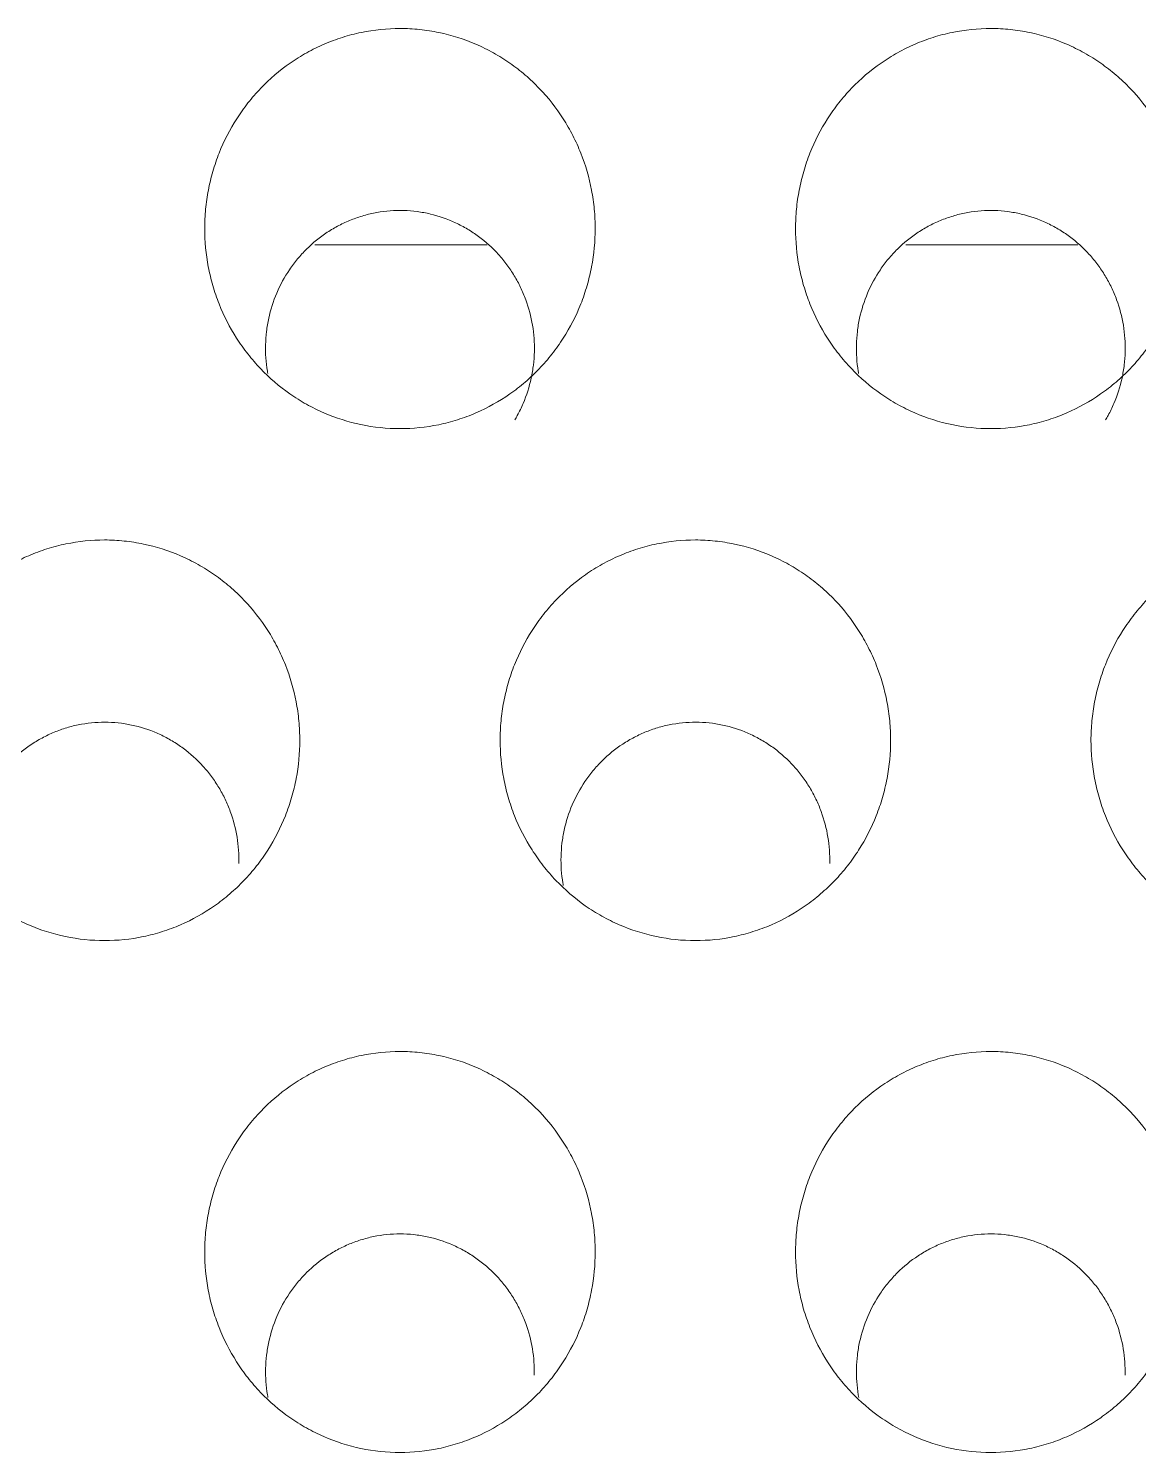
# Model space of a CAD drawing. Header units: inches. Extents: x 3778 to 56227, y -16914 to 35091.
# Drawn here: x 42401.33 to 42406.94, y -12653.51 to -12646.31 of the extents above; entities that cross this region are included whole.
import ezdxf

# ---------------------------------------------------------------- set-up
doc = ezdxf.new("R2010")
doc.units = ezdxf.units.IN
doc.header["$LTSCALE"] = 100
doc.header["$MEASUREMENT"] = 0
doc.layers.add('2-con', color=2, linetype='Continuous')
doc.layers.add('mark-B', color=2, linetype='Continuous', lineweight=20)

# ---------------------------------------------------------------- blocks, each defined once
blk = doc.blocks.new('무풍1WAY 대형')
at = {"layer": 'mark-B'}
for p, q in [((277.4136, -431.5502), (278.2844, -431.5502)), ((280.4013, -431.5502), (281.2721, -431.5502))]:
    blk.add_line(p, q, dxfattribs=at)
for points, knots in [([(277.8544, -425.4454), (277.7878, -425.4454), (277.7225, -425.4522), (277.6262, -425.4723), (277.5944, -425.4806), (277.5471, -425.4956), (277.5314, -425.5011), (277.5004, -425.5127), (277.4851, -425.5189), (277.4097, -425.5516), (277.3527, -425.5835), (277.2718, -425.6401), (277.2456, -425.6605), (277.1957, -425.7033), (277.1483, -425.7483), (277.1057, -425.7976), (277.0754, -425.8362), (277.0656, -425.8493), (277.0467, -425.8761), (277.0374, -425.8898), (276.9932, -425.9591), (276.9637, -426.0171), (276.9278, -426.1077), (276.9173, -426.1386), (276.9036, -426.1857), (276.8994, -426.2016), (276.8918, -426.2335), (276.8884, -426.2495), (276.8732, -426.3295), (276.8672, -426.394), (276.8671, -426.4753), (276.8675, -426.4916), (276.869, -426.5242), (276.8702, -426.5406), (276.8748, -426.5896), (276.8794, -426.6218), (276.8976, -426.7175), (276.9156, -426.7797), (276.9517, -426.8709), (276.9653, -426.901), (276.9951, -426.9592), (277.0112, -426.9874), (277.0637, -427.0696), (277.1038, -427.1209), (277.1607, -427.1805), (277.1724, -427.1922), (277.1963, -427.2148), (277.2328, -427.2477), (277.2972, -427.2977), (277.3525, -427.3325), (277.3955, -427.3566), (277.4101, -427.3643), (277.4397, -427.3791), (277.4548, -427.386), (277.5305, -427.4189), (277.5929, -427.4387), (277.6892, -427.4589), (277.7218, -427.464), (277.788, -427.4709), (277.821, -427.4726), (277.9195, -427.4726), (277.9848, -427.466), (278.0658, -427.4492), (278.082, -427.4454), (278.114, -427.4371), (278.1616, -427.4233), (278.2383, -427.3946), (278.2971, -427.3656), (278.3546, -427.3335), (278.3828, -427.3158), (278.4637, -427.2593), (278.5133, -427.2168), (278.5698, -427.1577), (278.5809, -427.1456), (278.6024, -427.1208), (278.6129, -427.108), (278.6434, -427.0692), (278.6623, -427.0425), (278.7149, -426.9602), (278.7446, -426.9022), (278.7748, -426.826), (278.7805, -426.8106), (278.7911, -426.7796), (278.8058, -426.7329), (278.8247, -426.6539), (278.8339, -426.5897), (278.8385, -426.5411), (278.8396, -426.5248), (278.8412, -426.4921), (278.8416, -426.4757), (278.8416, -426.3938), (278.8355, -426.3293), (278.8174, -426.2337), (278.8098, -426.2021), (278.7962, -426.1549), (278.7912, -426.1392), (278.7806, -426.1082), (278.775, -426.0928), (278.745, -426.017), (278.7155, -425.9592), (278.663, -425.8767), (278.6441, -425.85), (278.6034, -425.798), (278.5819, -425.7732), (278.5143, -425.7024), (278.465, -425.6598), (278.3978, -425.6127), (278.384, -425.6035), (278.356, -425.5859), (278.3418, -425.5774), (278.2987, -425.5533), (278.2693, -425.5387), (278.1793, -425.4996), (278.1168, -425.4795), (277.9867, -425.4522), (277.9209, -425.4454), (277.8544, -425.4454)], [0, 0, 0, 0, 0.03125, 0.03125, 0.046875, 0.046875, 0.054688, 0.054688, 0.0625, 0.0625, 0.09375, 0.09375, 0.109375, 0.109375, 0.125, 0.140625, 0.140625, 0.148438, 0.148438, 0.15625, 0.15625, 0.1875, 0.1875, 0.203125, 0.203125, 0.210938, 0.210938, 0.21875, 0.21875, 0.25, 0.25, 0.257813, 0.257813, 0.265625, 0.265625, 0.28125, 0.28125, 0.3125, 0.3125, 0.328125, 0.328125, 0.34375, 0.34375, 0.375, 0.375, 0.382813, 0.382813, 0.390625, 0.40625, 0.421875, 0.421875, 0.429688, 0.429688, 0.4375, 0.4375, 0.46875, 0.46875, 0.484375, 0.484375, 0.5, 0.5, 0.53125, 0.53125, 0.539063, 0.539063, 0.546875, 0.5625, 0.578125, 0.578125, 0.59375, 0.59375, 0.625, 0.625, 0.632813, 0.632813, 0.640625, 0.640625, 0.65625, 0.65625, 0.6875, 0.6875, 0.695313, 0.695313, 0.703125, 0.71875, 0.734375, 0.734375, 0.742188, 0.742188, 0.75, 0.75, 0.78125, 0.78125, 0.796875, 0.796875, 0.804688, 0.804688, 0.8125, 0.8125, 0.84375, 0.84375, 0.859375, 0.859375, 0.875, 0.875, 0.90625, 0.90625, 0.914063, 0.914063, 0.921875, 0.921875, 0.9375, 0.9375, 0.96875, 0.96875, 1, 1, 1, 1]), ([(280.8419, -425.4454), (280.7754, -425.4454), (280.7101, -425.4522), (280.6138, -425.4723), (280.5819, -425.4806), (280.5346, -425.4956), (280.5189, -425.5011), (280.4879, -425.5127), (280.4727, -425.5189), (280.3973, -425.5516), (280.3402, -425.5835), (280.2594, -425.6401), (280.2331, -425.6605), (280.1833, -425.7033), (280.1359, -425.7483), (280.0932, -425.7976), (280.063, -425.8362), (280.0532, -425.8493), (280.0342, -425.8761), (280.025, -425.8898), (279.9808, -425.9591), (279.9513, -426.0171), (279.9154, -426.1077), (279.9048, -426.1386), (279.8912, -426.1857), (279.887, -426.2016), (279.8793, -426.2335), (279.8759, -426.2495), (279.8608, -426.3295), (279.8547, -426.394), (279.8547, -426.4753), (279.8551, -426.4916), (279.8566, -426.5242), (279.8578, -426.5406), (279.8624, -426.5896), (279.867, -426.6218), (279.8852, -426.7175), (279.9032, -426.7797), (279.9392, -426.8709), (279.9528, -426.901), (279.9826, -426.9592), (279.9988, -426.9874), (280.0512, -427.0696), (280.0913, -427.1209), (280.1483, -427.1805), (280.16, -427.1922), (280.1838, -427.2148), (280.2203, -427.2477), (280.2847, -427.2977), (280.3401, -427.3325), (280.3831, -427.3566), (280.3976, -427.3643), (280.4273, -427.3791), (280.4423, -427.386), (280.518, -427.4189), (280.5804, -427.4387), (280.6768, -427.4589), (280.7094, -427.464), (280.7755, -427.4709), (280.8085, -427.4726), (280.9071, -427.4726), (280.9723, -427.466), (281.0533, -427.4492), (281.0696, -427.4454), (281.1016, -427.4371), (281.1491, -427.4233), (281.2259, -427.3946), (281.2847, -427.3656), (281.3422, -427.3335), (281.3704, -427.3158), (281.4513, -427.2593), (281.5008, -427.2168), (281.5574, -427.1577), (281.5684, -427.1456), (281.59, -427.1208), (281.6005, -427.108), (281.631, -427.0692), (281.6499, -427.0425), (281.7025, -426.9602), (281.7321, -426.9022), (281.7623, -426.826), (281.768, -426.8106), (281.7786, -426.7796), (281.7934, -426.7329), (281.8123, -426.6539), (281.8214, -426.5897), (281.826, -426.5411), (281.8272, -426.5248), (281.8287, -426.4921), (281.8291, -426.4757), (281.8291, -426.3938), (281.823, -426.3293), (281.8049, -426.2337), (281.7974, -426.2021), (281.7837, -426.1549), (281.7788, -426.1392), (281.7682, -426.1082), (281.7625, -426.0928), (281.7325, -426.017), (281.703, -425.9592), (281.6505, -425.8767), (281.6316, -425.85), (281.591, -425.798), (281.5695, -425.7732), (281.5019, -425.7024), (281.4525, -425.6598), (281.3853, -425.6127), (281.3716, -425.6035), (281.3435, -425.5859), (281.3293, -425.5774), (281.2862, -425.5533), (281.2569, -425.5387), (281.1669, -425.4996), (281.1044, -425.4795), (280.9742, -425.4522), (280.9084, -425.4454), (280.8419, -425.4454)], [0, 0, 0, 0, 0.03125, 0.03125, 0.046875, 0.046875, 0.054688, 0.054688, 0.0625, 0.0625, 0.09375, 0.09375, 0.109375, 0.109375, 0.125, 0.140625, 0.140625, 0.148438, 0.148438, 0.15625, 0.15625, 0.1875, 0.1875, 0.203125, 0.203125, 0.210938, 0.210938, 0.21875, 0.21875, 0.25, 0.25, 0.257813, 0.257813, 0.265625, 0.265625, 0.28125, 0.28125, 0.3125, 0.3125, 0.328125, 0.328125, 0.34375, 0.34375, 0.375, 0.375, 0.382813, 0.382813, 0.390625, 0.40625, 0.421875, 0.421875, 0.429687, 0.429687, 0.4375, 0.4375, 0.46875, 0.46875, 0.484375, 0.484375, 0.5, 0.5, 0.53125, 0.53125, 0.539062, 0.539062, 0.546875, 0.5625, 0.578125, 0.578125, 0.59375, 0.59375, 0.625, 0.625, 0.632812, 0.632812, 0.640625, 0.640625, 0.65625, 0.65625, 0.6875, 0.6875, 0.695312, 0.695312, 0.703125, 0.71875, 0.734375, 0.734375, 0.742187, 0.742187, 0.75, 0.75, 0.78125, 0.78125, 0.796875, 0.796875, 0.804687, 0.804687, 0.8125, 0.8125, 0.84375, 0.84375, 0.859375, 0.859375, 0.875, 0.875, 0.90625, 0.90625, 0.914062, 0.914062, 0.921875, 0.921875, 0.9375, 0.9375, 0.96875, 0.96875, 1, 1, 1, 1]), ([(277.1752, -425.8357), (277.1741, -425.8809), (277.1805, -425.9699), (277.2029, -426.056), (277.2223, -426.1089), (277.2265, -426.1195), (277.2352, -426.1403), (277.2491, -426.171), (277.2756, -426.2203), (277.3005, -426.2574), (277.3205, -426.2845), (277.3275, -426.2934), (277.3418, -426.3108), (277.3492, -426.3194), (277.3873, -426.3615), (277.4206, -426.3917), (277.4747, -426.4318), (277.4935, -426.4443), (277.5324, -426.4675), (277.5526, -426.4783), (277.6142, -426.507), (277.6567, -426.5218), (277.7118, -426.5349), (277.7229, -426.5373), (277.7452, -426.5414), (277.7566, -426.5432), (277.7905, -426.5477), (277.8131, -426.5495), (277.8808, -426.5514), (277.9259, -426.5481), (277.9821, -426.538), (277.9933, -426.5357), (278.0155, -426.5306), (278.0484, -426.522), (278.1017, -426.5037), (278.1428, -426.4848), (278.173, -426.469), (278.183, -426.4635), (278.2026, -426.4519), (278.2122, -426.4459), (278.2594, -426.4148), (278.2943, -426.3864), (278.3343, -426.3467), (278.3422, -426.3385), (278.3575, -426.3218), (278.3649, -426.3132), (278.3865, -426.2871), (278.4, -426.2691), (278.4377, -426.2133), (278.4591, -426.174), (278.4946, -426.0906), (278.5081, -426.0479), (278.5223, -425.9824), (278.526, -425.9604), (278.5313, -425.9158), (278.533, -425.8931), (278.5347, -425.8257), (278.5316, -425.7812), (278.5236, -425.7328), (278.5229, -425.7285), (278.5221, -425.7242)], [0, 0, 0, 0, 0.058486, 0.116973, 0.116973, 0.131594, 0.131594, 0.146216, 0.175459, 0.204702, 0.204702, 0.219324, 0.219324, 0.233946, 0.233946, 0.292432, 0.292432, 0.321675, 0.321675, 0.350918, 0.350918, 0.409405, 0.409405, 0.424026, 0.424026, 0.438648, 0.438648, 0.467891, 0.467891, 0.526378, 0.526378, 0.540999, 0.540999, 0.555621, 0.584864, 0.614107, 0.614107, 0.628729, 0.628729, 0.643351, 0.643351, 0.701837, 0.701837, 0.716459, 0.716459, 0.73108, 0.73108, 0.760323, 0.760323, 0.81881, 0.81881, 0.877296, 0.877296, 0.906539, 0.906539, 0.935783, 0.935783, 0.994269, 0.994269, 1, 1, 1, 1]), ([(280.1627, -425.8357), (280.1616, -425.8809), (280.168, -425.9699), (280.1905, -426.056), (280.2098, -426.1089), (280.214, -426.1195), (280.2228, -426.1403), (280.2366, -426.171), (280.2631, -426.2203), (280.288, -426.2574), (280.3081, -426.2845), (280.315, -426.2934), (280.3293, -426.3108), (280.3368, -426.3194), (280.3748, -426.3615), (280.4081, -426.3917), (280.4623, -426.4318), (280.481, -426.4443), (280.5199, -426.4675), (280.5402, -426.4783), (280.6018, -426.507), (280.6443, -426.5218), (280.6993, -426.5349), (280.7104, -426.5373), (280.7328, -426.5414), (280.7441, -426.5432), (280.778, -426.5477), (280.8007, -426.5495), (280.8684, -426.5514), (280.9135, -426.5481), (280.9697, -426.538), (280.9809, -426.5357), (281.003, -426.5306), (281.036, -426.522), (281.0893, -426.5037), (281.1304, -426.4848), (281.1605, -426.469), (281.1705, -426.4635), (281.1901, -426.4519), (281.1998, -426.4459), (281.2469, -426.4148), (281.2818, -426.3864), (281.3219, -426.3467), (281.3297, -426.3385), (281.345, -426.3218), (281.3525, -426.3132), (281.3741, -426.2871), (281.3876, -426.2691), (281.4252, -426.2133), (281.4467, -426.174), (281.4822, -426.0906), (281.4957, -426.0479), (281.5098, -425.9824), (281.5135, -425.9604), (281.5189, -425.9158), (281.5205, -425.8931), (281.5222, -425.8257), (281.5191, -425.7812), (281.5112, -425.7328), (281.5104, -425.7285), (281.5097, -425.7242)], [0, 0, 0, 0, 0.058486, 0.116973, 0.116973, 0.131594, 0.131594, 0.146216, 0.175459, 0.204702, 0.204702, 0.219324, 0.219324, 0.233946, 0.233946, 0.292432, 0.292432, 0.321675, 0.321675, 0.350918, 0.350918, 0.409405, 0.409405, 0.424026, 0.424026, 0.438648, 0.438648, 0.467891, 0.467891, 0.526378, 0.526378, 0.540999, 0.540999, 0.555621, 0.584864, 0.614107, 0.614107, 0.628729, 0.628729, 0.643351, 0.643351, 0.701837, 0.701837, 0.716459, 0.716459, 0.73108, 0.73108, 0.760323, 0.760323, 0.81881, 0.81881, 0.877296, 0.877296, 0.906539, 0.906539, 0.935783, 0.935783, 0.994269, 0.994269, 1, 1, 1, 1]), ([(276.3606, -428.0332), (276.2941, -428.0332), (276.2288, -428.04), (276.1325, -428.06), (276.1007, -428.0683), (276.0534, -428.0833), (276.0377, -428.0888), (276.0067, -428.1003), (275.9915, -428.1065), (275.9161, -428.1392), (275.859, -428.1711), (275.7782, -428.2275), (275.752, -428.2479), (275.7021, -428.2907), (275.6547, -428.3357), (275.612, -428.3849), (275.5818, -428.4234), (275.572, -428.4365), (275.553, -428.4633), (275.5438, -428.477), (275.4995, -428.5462), (275.47, -428.6042), (275.4341, -428.6947), (275.4236, -428.7255), (275.4099, -428.7726), (275.4057, -428.7885), (275.3981, -428.8204), (275.3946, -428.8363), (275.3795, -428.9163), (275.3734, -428.9808), (275.3734, -429.062), (275.3738, -429.0783), (275.3753, -429.1109), (275.3765, -429.1273), (275.3811, -429.1762), (275.3857, -429.2084), (275.4039, -429.304), (275.4219, -429.3662), (275.458, -429.4573), (275.4716, -429.4873), (275.5014, -429.5455), (275.5176, -429.5737), (275.57, -429.6558), (275.6101, -429.707), (275.6671, -429.7666), (275.6788, -429.7782), (275.7026, -429.8008), (275.7391, -429.8337), (275.8035, -429.8837), (275.8589, -429.9184), (275.9019, -429.9425), (275.9165, -429.9502), (275.9461, -429.9648), (275.9612, -429.9718), (276.0368, -430.0046), (276.0992, -430.0244), (276.1955, -430.0445), (276.2281, -430.0496), (276.2943, -430.0565), (276.3272, -430.0582), (276.4257, -430.0583), (276.491, -430.0516), (276.5719, -430.0349), (276.5882, -430.0311), (276.6202, -430.0227), (276.6677, -430.009), (276.7445, -429.9804), (276.8032, -429.9514), (276.8607, -429.9194), (276.8889, -429.9017), (276.9698, -429.8453), (277.0194, -429.8028), (277.0759, -429.7438), (277.087, -429.7317), (277.1085, -429.7069), (277.119, -429.6942), (277.1495, -429.6554), (277.1684, -429.6287), (277.2211, -429.5465), (277.2507, -429.4886), (277.2809, -429.4125), (277.2867, -429.397), (277.2973, -429.366), (277.312, -429.3194), (277.3309, -429.2405), (277.3401, -429.1763), (277.3447, -429.1277), (277.3458, -429.1115), (277.3474, -429.0788), (277.3478, -429.0624), (277.3478, -428.9806), (277.3417, -428.9161), (277.3235, -428.8206), (277.316, -428.789), (277.3024, -428.7419), (277.2974, -428.7262), (277.2868, -428.6952), (277.2811, -428.6798), (277.2511, -428.604), (277.2216, -428.5463), (277.1691, -428.4639), (277.1502, -428.4372), (277.1095, -428.3853), (277.088, -428.3605), (277.0204, -428.2898), (276.9711, -428.2473), (276.9038, -428.2002), (276.8901, -428.1911), (276.8621, -428.1735), (276.8479, -428.165), (276.8048, -428.1409), (276.7754, -428.1264), (276.6854, -428.0873), (276.6229, -428.0673), (276.4929, -428.04), (276.4271, -428.0332), (276.3606, -428.0332)], [0, 0, 0, 0, 0.03125, 0.03125, 0.046875, 0.046875, 0.054687, 0.054687, 0.0625, 0.0625, 0.09375, 0.09375, 0.109375, 0.109375, 0.125, 0.140625, 0.140625, 0.148437, 0.148437, 0.15625, 0.15625, 0.1875, 0.1875, 0.203125, 0.203125, 0.210937, 0.210937, 0.21875, 0.21875, 0.25, 0.25, 0.257812, 0.257812, 0.265625, 0.265625, 0.28125, 0.28125, 0.3125, 0.3125, 0.328125, 0.328125, 0.34375, 0.34375, 0.375, 0.375, 0.382812, 0.382812, 0.390625, 0.40625, 0.421875, 0.421875, 0.429687, 0.429687, 0.4375, 0.4375, 0.46875, 0.46875, 0.484375, 0.484375, 0.5, 0.5, 0.53125, 0.53125, 0.539063, 0.539063, 0.546875, 0.5625, 0.578125, 0.578125, 0.59375, 0.59375, 0.625, 0.625, 0.632813, 0.632813, 0.640625, 0.640625, 0.65625, 0.65625, 0.6875, 0.6875, 0.695313, 0.695313, 0.703125, 0.71875, 0.734375, 0.734375, 0.742188, 0.742188, 0.75, 0.75, 0.78125, 0.78125, 0.796875, 0.796875, 0.804688, 0.804688, 0.8125, 0.8125, 0.84375, 0.84375, 0.859375, 0.859375, 0.875, 0.875, 0.90625, 0.90625, 0.914063, 0.914063, 0.921875, 0.921875, 0.9375, 0.9375, 0.96875, 0.96875, 1, 1, 1, 1]), ([(279.3481, -428.0332), (279.2816, -428.0332), (279.2163, -428.04), (279.1201, -428.06), (279.0883, -428.0683), (279.041, -428.0833), (279.0253, -428.0888), (278.9943, -428.1003), (278.979, -428.1065), (278.9036, -428.1392), (278.8466, -428.1711), (278.7658, -428.2275), (278.7395, -428.2479), (278.6897, -428.2907), (278.6423, -428.3357), (278.5996, -428.3849), (278.5693, -428.4234), (278.5595, -428.4365), (278.5406, -428.4633), (278.5313, -428.477), (278.4871, -428.5462), (278.4576, -428.6042), (278.4217, -428.6947), (278.4111, -428.7255), (278.3974, -428.7726), (278.3932, -428.7885), (278.3856, -428.8204), (278.3822, -428.8363), (278.367, -428.9163), (278.361, -428.9808), (278.3609, -429.062), (278.3613, -429.0783), (278.3629, -429.1109), (278.364, -429.1273), (278.3686, -429.1762), (278.3732, -429.2084), (278.3915, -429.304), (278.4095, -429.3662), (278.4455, -429.4573), (278.4592, -429.4873), (278.4889, -429.5455), (278.5051, -429.5737), (278.5576, -429.6558), (278.5977, -429.707), (278.6546, -429.7666), (278.6663, -429.7782), (278.6902, -429.8008), (278.7267, -429.8337), (278.7911, -429.8837), (278.8464, -429.9184), (278.8894, -429.9425), (278.904, -429.9502), (278.9337, -429.9648), (278.9487, -429.9718), (279.0244, -430.0046), (279.0867, -430.0244), (279.1831, -430.0445), (279.2157, -430.0496), (279.2818, -430.0565), (279.3148, -430.0582), (279.4133, -430.0583), (279.4785, -430.0516), (279.5595, -430.0349), (279.5757, -430.0311), (279.6077, -430.0227), (279.6553, -430.009), (279.732, -429.9804), (279.7908, -429.9514), (279.8483, -429.9194), (279.8765, -429.9017), (279.9574, -429.8453), (280.0069, -429.8028), (280.0635, -429.7438), (280.0745, -429.7317), (280.096, -429.7069), (280.1066, -429.6942), (280.1371, -429.6554), (280.156, -429.6287), (280.2086, -429.5465), (280.2383, -429.4886), (280.2685, -429.4125), (280.2742, -429.397), (280.2848, -429.366), (280.2996, -429.3194), (280.3185, -429.2405), (280.3276, -429.1763), (280.3322, -429.1277), (280.3334, -429.1115), (280.3349, -429.0788), (280.3353, -429.0624), (280.3353, -428.9806), (280.3292, -428.9161), (280.3111, -428.8206), (280.3035, -428.789), (280.2899, -428.7419), (280.285, -428.7262), (280.2743, -428.6952), (280.2687, -428.6798), (280.2387, -428.604), (280.2092, -428.5463), (280.1566, -428.4639), (280.1377, -428.4372), (280.097, -428.3853), (280.0756, -428.3605), (280.008, -428.2898), (279.9586, -428.2473), (279.8914, -428.2002), (279.8777, -428.1911), (279.8496, -428.1735), (279.8354, -428.165), (279.7923, -428.1409), (279.763, -428.1264), (279.673, -428.0873), (279.6105, -428.0673), (279.4804, -428.04), (279.4146, -428.0332), (279.3481, -428.0332)], [0, 0, 0, 0, 0.03125, 0.03125, 0.046875, 0.046875, 0.054687, 0.054687, 0.0625, 0.0625, 0.09375, 0.09375, 0.109375, 0.109375, 0.125, 0.140625, 0.140625, 0.148437, 0.148437, 0.15625, 0.15625, 0.1875, 0.1875, 0.203125, 0.203125, 0.210937, 0.210937, 0.21875, 0.21875, 0.25, 0.25, 0.257812, 0.257812, 0.265625, 0.265625, 0.28125, 0.28125, 0.3125, 0.3125, 0.328125, 0.328125, 0.34375, 0.34375, 0.375, 0.375, 0.382812, 0.382812, 0.390625, 0.40625, 0.421875, 0.421875, 0.429687, 0.429687, 0.4375, 0.4375, 0.46875, 0.46875, 0.484375, 0.484375, 0.5, 0.5, 0.53125, 0.53125, 0.539062, 0.539062, 0.546875, 0.5625, 0.578125, 0.578125, 0.59375, 0.59375, 0.625, 0.625, 0.632812, 0.632812, 0.640625, 0.640625, 0.65625, 0.65625, 0.6875, 0.6875, 0.695312, 0.695312, 0.703125, 0.71875, 0.734375, 0.734375, 0.742187, 0.742187, 0.75, 0.75, 0.78125, 0.78125, 0.796875, 0.796875, 0.804687, 0.804687, 0.8125, 0.8125, 0.84375, 0.84375, 0.859375, 0.859375, 0.875, 0.875, 0.90625, 0.90625, 0.914062, 0.914062, 0.921875, 0.921875, 0.9375, 0.9375, 0.96875, 0.96875, 1, 1, 1, 1]), ([(282.3357, -428.0332), (282.2692, -428.0332), (282.2039, -428.04), (282.1076, -428.06), (282.0758, -428.0683), (282.0285, -428.0833), (282.0128, -428.0888), (281.9818, -428.1003), (281.9666, -428.1065), (281.8912, -428.1392), (281.8341, -428.1711), (281.7533, -428.2275), (281.7271, -428.2479), (281.6772, -428.2907), (281.6298, -428.3357), (281.5871, -428.3849), (281.5569, -428.4234), (281.5471, -428.4365), (281.5281, -428.4633), (281.5189, -428.477), (281.4746, -428.5462), (281.4451, -428.6042), (281.4092, -428.6947), (281.3987, -428.7255), (281.385, -428.7726), (281.3808, -428.7885), (281.3732, -428.8204), (281.3697, -428.8363), (281.3546, -428.9163), (281.3485, -428.9808), (281.3485, -429.062), (281.3489, -429.0783), (281.3504, -429.1109), (281.3516, -429.1273), (281.3562, -429.1762), (281.3608, -429.2084), (281.379, -429.304), (281.397, -429.3662), (281.4331, -429.4573), (281.4467, -429.4873), (281.4765, -429.5455), (281.4927, -429.5737), (281.5451, -429.6558), (281.5852, -429.707), (281.6422, -429.7666), (281.6539, -429.7782), (281.6777, -429.8008), (281.7142, -429.8337), (281.7786, -429.8837), (281.834, -429.9184), (281.877, -429.9425), (281.8915, -429.9502), (281.9212, -429.9648), (281.9363, -429.9718), (282.0119, -430.0046), (282.0743, -430.0244), (282.1706, -430.0445), (282.2032, -430.0496), (282.2693, -430.0565), (282.3023, -430.0582), (282.4008, -430.0583), (282.4661, -430.0516), (282.547, -430.0349), (282.5633, -430.0311), (282.5953, -430.0227), (282.6428, -430.009), (282.7195, -429.9804), (282.7783, -429.9514), (282.8358, -429.9194), (282.864, -429.9017), (282.9449, -429.8453), (282.9945, -429.8028), (283.051, -429.7438), (283.0621, -429.7317), (283.0836, -429.7069), (283.0941, -429.6942), (283.1246, -429.6554), (283.1435, -429.6287), (283.1962, -429.5465), (283.2258, -429.4886), (283.256, -429.4125), (283.2617, -429.397), (283.2724, -429.366), (283.2871, -429.3194), (283.306, -429.2405), (283.3152, -429.1763), (283.3198, -429.1277), (283.3209, -429.1115), (283.3225, -429.0788), (283.3229, -429.0624), (283.3229, -428.9806), (283.3168, -428.9161), (283.2986, -428.8206), (283.2911, -428.789), (283.2775, -428.7419), (283.2725, -428.7262), (283.2619, -428.6952), (283.2562, -428.6798), (283.2262, -428.604), (283.1967, -428.5463), (283.1442, -428.4639), (283.1253, -428.4372), (283.0846, -428.3853), (283.0631, -428.3605), (282.9955, -428.2898), (282.9462, -428.2473), (282.8789, -428.2002), (282.8652, -428.1911), (282.8372, -428.1735), (282.8229, -428.165), (282.7799, -428.1409), (282.7505, -428.1264), (282.6605, -428.0873), (282.598, -428.0673), (282.468, -428.04), (282.4022, -428.0332), (282.3357, -428.0332)], [0, 0, 0, 0, 0.03125, 0.03125, 0.046875, 0.046875, 0.054688, 0.054688, 0.0625, 0.0625, 0.09375, 0.09375, 0.109375, 0.109375, 0.125, 0.140625, 0.140625, 0.148438, 0.148438, 0.15625, 0.15625, 0.1875, 0.1875, 0.203125, 0.203125, 0.210938, 0.210938, 0.21875, 0.21875, 0.25, 0.25, 0.257813, 0.257813, 0.265625, 0.265625, 0.28125, 0.28125, 0.3125, 0.3125, 0.328125, 0.328125, 0.34375, 0.34375, 0.375, 0.375, 0.382813, 0.382813, 0.390625, 0.40625, 0.421875, 0.421875, 0.429688, 0.429688, 0.4375, 0.4375, 0.46875, 0.46875, 0.484375, 0.484375, 0.5, 0.5, 0.53125, 0.53125, 0.539062, 0.539062, 0.546875, 0.5625, 0.578125, 0.578125, 0.59375, 0.59375, 0.625, 0.625, 0.632812, 0.632812, 0.640625, 0.640625, 0.65625, 0.65625, 0.6875, 0.6875, 0.695312, 0.695312, 0.703125, 0.71875, 0.734375, 0.734375, 0.742187, 0.742187, 0.75, 0.75, 0.78125, 0.78125, 0.796875, 0.796875, 0.804687, 0.804687, 0.8125, 0.8125, 0.84375, 0.84375, 0.859375, 0.859375, 0.875, 0.875, 0.90625, 0.90625, 0.914062, 0.914062, 0.921875, 0.921875, 0.9375, 0.9375, 0.96875, 0.96875, 1, 1, 1, 1]), ([(278.6688, -428.423), (278.6677, -428.4682), (278.674, -428.557), (278.6965, -428.6431), (278.7159, -428.696), (278.7201, -428.7066), (278.7288, -428.7273), (278.7427, -428.7581), (278.7692, -428.8073), (278.7941, -428.8445), (278.8142, -428.8715), (278.8211, -428.8804), (278.8355, -428.8978), (278.8429, -428.9064), (278.881, -428.9484), (278.9143, -428.9786), (278.9684, -429.0186), (278.9872, -429.0311), (279.0261, -429.0544), (279.0464, -429.0651), (279.1079, -429.0938), (279.1505, -429.1086), (279.2055, -429.1217), (279.2166, -429.1241), (279.239, -429.1282), (279.2503, -429.13), (279.2842, -429.1344), (279.3068, -429.1362), (279.3746, -429.1381), (279.4196, -429.1348), (279.4759, -429.1248), (279.4871, -429.1225), (279.5092, -429.1174), (279.5421, -429.1088), (279.5955, -429.0906), (279.6365, -429.0717), (279.6667, -429.0559), (279.6767, -429.0504), (279.6963, -429.0388), (279.7059, -429.0328), (279.7531, -429.0017), (279.788, -428.9734), (279.8281, -428.9337), (279.8359, -428.9256), (279.8513, -428.9088), (279.8587, -428.9002), (279.8804, -428.8741), (279.8938, -428.8562), (279.9315, -428.8005), (279.953, -428.7611), (279.9885, -428.6778), (280.002, -428.6351), (280.0162, -428.5697), (280.0199, -428.5477), (280.0253, -428.5031), (280.0269, -428.4805), (280.0286, -428.4131), (280.0255, -428.3686), (280.0176, -428.3203), (280.0169, -428.3161), (280.0161, -428.3118)], [0, 0, 0, 0, 0.058493, 0.116986, 0.116986, 0.13161, 0.13161, 0.146233, 0.17548, 0.204726, 0.204726, 0.21935, 0.21935, 0.233973, 0.233973, 0.292466, 0.292466, 0.321713, 0.321713, 0.350959, 0.350959, 0.409453, 0.409453, 0.424076, 0.424076, 0.438699, 0.438699, 0.467946, 0.467946, 0.526439, 0.526439, 0.541062, 0.541062, 0.555686, 0.584932, 0.614179, 0.614179, 0.628802, 0.628802, 0.643426, 0.643426, 0.701919, 0.701919, 0.716542, 0.716542, 0.731165, 0.731165, 0.760412, 0.760412, 0.818905, 0.818905, 0.877399, 0.877399, 0.906645, 0.906645, 0.935892, 0.935892, 0.994385, 0.994385, 1, 1, 1, 1]), ([(281.6563, -428.423), (281.6552, -428.4682), (281.6616, -428.557), (281.6841, -428.6431), (281.7035, -428.696), (281.7076, -428.7066), (281.7164, -428.7273), (281.7302, -428.7581), (281.7568, -428.8073), (281.7817, -428.8445), (281.8018, -428.8715), (281.8087, -428.8804), (281.823, -428.8978), (281.8304, -428.9064), (281.8685, -428.9484), (281.9019, -428.9786), (281.956, -429.0186), (281.9747, -429.0311), (282.0137, -429.0544), (282.0339, -429.0651), (282.0955, -429.0938), (282.138, -429.1086), (282.193, -429.1217), (282.2041, -429.1241), (282.2265, -429.1282), (282.2378, -429.13), (282.2718, -429.1344), (282.2944, -429.1362), (282.3621, -429.1381), (282.4072, -429.1348), (282.4634, -429.1248), (282.4746, -429.1225), (282.4968, -429.1174), (282.5297, -429.1088), (282.583, -429.0906), (282.6241, -429.0717), (282.6543, -429.0559), (282.6643, -429.0504), (282.6839, -429.0388), (282.6935, -429.0328), (282.7407, -429.0017), (282.7756, -428.9734), (282.8157, -428.9337), (282.8235, -428.9256), (282.8388, -428.9088), (282.8463, -428.9002), (282.8679, -428.8741), (282.8814, -428.8562), (282.9191, -428.8005), (282.9405, -428.7611), (282.976, -428.6778), (282.9896, -428.6351), (283.0038, -428.5697), (283.0075, -428.5477), (283.0128, -428.5031), (283.0145, -428.4805), (283.0162, -428.4131), (283.0131, -428.3686), (283.0052, -428.3203), (283.0044, -428.3161), (283.0037, -428.3118)], [0, 0, 0, 0, 0.058493, 0.116986, 0.116986, 0.13161, 0.13161, 0.146233, 0.17548, 0.204726, 0.204726, 0.21935, 0.21935, 0.233973, 0.233973, 0.292466, 0.292466, 0.321713, 0.321713, 0.350959, 0.350959, 0.409453, 0.409453, 0.424076, 0.424076, 0.438699, 0.438699, 0.467946, 0.467946, 0.526439, 0.526439, 0.541062, 0.541062, 0.555686, 0.584932, 0.614179, 0.614179, 0.628802, 0.628802, 0.643426, 0.643426, 0.701919, 0.701919, 0.716542, 0.716542, 0.731165, 0.731165, 0.760412, 0.760412, 0.818905, 0.818905, 0.877399, 0.877399, 0.906645, 0.906645, 0.935892, 0.935892, 0.994385, 0.994385, 1, 1, 1, 1]), ([(277.8544, -430.621), (277.7879, -430.621), (277.7226, -430.6278), (277.6264, -430.6478), (277.5946, -430.6561), (277.5473, -430.671), (277.5316, -430.6764), (277.5006, -430.688), (277.4854, -430.6942), (277.41, -430.7268), (277.3529, -430.7587), (277.2721, -430.815), (277.2459, -430.8354), (277.196, -430.8781), (277.1486, -430.923), (277.1059, -430.9722), (277.0757, -431.0107), (277.0659, -431.0238), (277.0469, -431.0505), (277.0377, -431.0641), (276.9934, -431.1333), (276.9639, -431.1912), (276.928, -431.2817), (276.9174, -431.3125), (276.9037, -431.3595), (276.8995, -431.3754), (276.8919, -431.4073), (276.8885, -431.4232), (276.8733, -431.5031), (276.8672, -431.5675), (276.8672, -431.6487), (276.8676, -431.6649), (276.8691, -431.6975), (276.8703, -431.7139), (276.8749, -431.7628), (276.8795, -431.795), (276.8977, -431.8905), (276.9158, -431.9527), (276.9518, -432.0436), (276.9655, -432.0737), (276.9952, -432.1318), (277.0114, -432.16), (277.0639, -432.242), (277.104, -432.2932), (277.161, -432.3527), (277.1727, -432.3643), (277.1966, -432.3868), (277.2331, -432.4197), (277.2975, -432.4696), (277.3528, -432.5043), (277.3958, -432.5283), (277.4104, -432.536), (277.44, -432.5506), (277.4551, -432.5576), (277.5307, -432.5903), (277.5931, -432.6101), (277.6894, -432.6302), (277.722, -432.6353), (277.7881, -432.6421), (277.821, -432.6438), (277.9195, -432.6439), (277.9847, -432.6373), (278.0656, -432.6206), (278.0819, -432.6168), (278.1139, -432.6084), (278.1614, -432.5947), (278.2381, -432.5661), (278.2969, -432.5372), (278.3543, -432.5052), (278.3825, -432.4876), (278.4635, -432.4312), (278.513, -432.3888), (278.5696, -432.3299), (278.5806, -432.3178), (278.6021, -432.293), (278.6127, -432.2803), (278.6432, -432.2416), (278.6621, -432.2149), (278.7147, -432.1328), (278.7444, -432.075), (278.7746, -431.9989), (278.7804, -431.9835), (278.791, -431.9525), (278.8057, -431.9059), (278.8246, -431.8271), (278.8338, -431.7629), (278.8384, -431.7144), (278.8396, -431.6982), (278.8411, -431.6655), (278.8415, -431.6491), (278.8415, -431.5674), (278.8354, -431.5029), (278.8173, -431.4075), (278.8097, -431.3759), (278.7961, -431.3288), (278.7911, -431.3132), (278.7805, -431.2822), (278.7748, -431.2668), (278.7448, -431.1911), (278.7153, -431.1334), (278.6628, -431.0511), (278.6439, -431.0245), (278.6031, -430.9726), (278.5817, -430.9479), (278.5141, -430.8772), (278.4647, -430.8347), (278.3975, -430.7877), (278.3837, -430.7786), (278.3557, -430.761), (278.3415, -430.7526), (278.2984, -430.7285), (278.269, -430.714), (278.1791, -430.675), (278.1166, -430.655), (277.9866, -430.6278), (277.9208, -430.621), (277.8544, -430.621)], [0, 0, 0, 0, 0.03125, 0.03125, 0.046875, 0.046875, 0.054687, 0.054687, 0.0625, 0.0625, 0.09375, 0.09375, 0.109375, 0.109375, 0.125, 0.140625, 0.140625, 0.148437, 0.148437, 0.15625, 0.15625, 0.1875, 0.1875, 0.203125, 0.203125, 0.210937, 0.210937, 0.21875, 0.21875, 0.25, 0.25, 0.257812, 0.257812, 0.265625, 0.265625, 0.28125, 0.28125, 0.3125, 0.3125, 0.328125, 0.328125, 0.34375, 0.34375, 0.375, 0.375, 0.382812, 0.382812, 0.390625, 0.40625, 0.421875, 0.421875, 0.429687, 0.429687, 0.4375, 0.4375, 0.46875, 0.46875, 0.484375, 0.484375, 0.5, 0.5, 0.53125, 0.53125, 0.539062, 0.539062, 0.546875, 0.5625, 0.578125, 0.578125, 0.59375, 0.59375, 0.625, 0.625, 0.632812, 0.632812, 0.640625, 0.640625, 0.65625, 0.65625, 0.6875, 0.6875, 0.695312, 0.695312, 0.703125, 0.71875, 0.734375, 0.734375, 0.742187, 0.742187, 0.75, 0.75, 0.78125, 0.78125, 0.796875, 0.796875, 0.804687, 0.804687, 0.8125, 0.8125, 0.84375, 0.84375, 0.859375, 0.859375, 0.875, 0.875, 0.90625, 0.90625, 0.914062, 0.914062, 0.921875, 0.921875, 0.9375, 0.9375, 0.96875, 0.96875, 1, 1, 1, 1]), ([(277.2738, -430.6651), (277.2694, -430.6725), (277.2651, -430.68), (277.2501, -430.7075), (277.2403, -430.7278), (277.2139, -430.7896), (277.2004, -430.8321), (277.1861, -430.898), (277.1823, -430.9204), (277.177, -430.9651), (277.1754, -430.9876), (277.1748, -431.0102)], [0, 0, 0, 0, 0.071147, 0.071147, 0.256917, 0.256917, 0.628459, 0.628459, 0.814229, 0.814229, 1, 1, 1, 1]), ([(280.8419, -430.621), (280.7754, -430.621), (280.7102, -430.6278), (280.6139, -430.6478), (280.5821, -430.6561), (280.5349, -430.671), (280.5191, -430.6764), (280.4882, -430.688), (280.4729, -430.6942), (280.3976, -430.7268), (280.3405, -430.7587), (280.2597, -430.815), (280.2334, -430.8354), (280.1836, -430.8781), (280.1362, -430.923), (280.0935, -430.9722), (280.0632, -431.0107), (280.0534, -431.0238), (280.0344, -431.0505), (280.0252, -431.0641), (279.981, -431.1333), (279.9514, -431.1912), (279.9155, -431.2817), (279.905, -431.3125), (279.8913, -431.3595), (279.8871, -431.3754), (279.8794, -431.4073), (279.876, -431.4232), (279.8608, -431.5031), (279.8548, -431.5675), (279.8548, -431.6487), (279.8551, -431.6649), (279.8567, -431.6975), (279.8578, -431.7139), (279.8624, -431.7628), (279.867, -431.795), (279.8853, -431.8905), (279.9033, -431.9527), (279.9394, -432.0436), (279.953, -432.0737), (279.9828, -432.1318), (279.999, -432.16), (280.0515, -432.242), (280.0916, -432.2932), (280.1486, -432.3527), (280.1603, -432.3643), (280.1841, -432.3868), (280.2206, -432.4197), (280.285, -432.4696), (280.3404, -432.5043), (280.3833, -432.5283), (280.3979, -432.536), (280.4276, -432.5506), (280.4426, -432.5576), (280.5182, -432.5903), (280.5806, -432.6101), (280.6769, -432.6302), (280.7095, -432.6353), (280.7756, -432.6421), (280.8085, -432.6438), (280.907, -432.6439), (280.9722, -432.6373), (281.0532, -432.6206), (281.0694, -432.6168), (281.1014, -432.6084), (281.1489, -432.5947), (281.2257, -432.5661), (281.2844, -432.5372), (281.3419, -432.5052), (281.3701, -432.4876), (281.451, -432.4312), (281.5005, -432.3888), (281.5571, -432.3299), (281.5681, -432.3178), (281.5897, -432.293), (281.6002, -432.2803), (281.6307, -432.2416), (281.6496, -432.2149), (281.7023, -432.1328), (281.732, -432.075), (281.7622, -431.9989), (281.7679, -431.9835), (281.7785, -431.9525), (281.7933, -431.9059), (281.8122, -431.8271), (281.8214, -431.7629), (281.826, -431.7144), (281.8271, -431.6982), (281.8287, -431.6655), (281.8291, -431.6491), (281.8291, -431.5674), (281.823, -431.5029), (281.8048, -431.4075), (281.7973, -431.3759), (281.7836, -431.3288), (281.7787, -431.3132), (281.7681, -431.2822), (281.7624, -431.2668), (281.7324, -431.1911), (281.7028, -431.1334), (281.6503, -431.0511), (281.6314, -431.0245), (281.5907, -430.9726), (281.5692, -430.9479), (281.5016, -430.8772), (281.4522, -430.8347), (281.385, -430.7877), (281.3713, -430.7786), (281.3433, -430.761), (281.329, -430.7526), (281.286, -430.7285), (281.2566, -430.714), (281.1667, -430.675), (281.1042, -430.655), (280.9741, -430.6278), (280.9084, -430.621), (280.8419, -430.621)], [0, 0, 0, 0, 0.03125, 0.03125, 0.046875, 0.046875, 0.054687, 0.054687, 0.0625, 0.0625, 0.09375, 0.09375, 0.109375, 0.109375, 0.125, 0.140625, 0.140625, 0.148438, 0.148438, 0.15625, 0.15625, 0.1875, 0.1875, 0.203125, 0.203125, 0.210938, 0.210938, 0.21875, 0.21875, 0.25, 0.25, 0.257813, 0.257813, 0.265625, 0.265625, 0.28125, 0.28125, 0.3125, 0.3125, 0.328125, 0.328125, 0.34375, 0.34375, 0.375, 0.375, 0.382813, 0.382813, 0.390625, 0.40625, 0.421875, 0.421875, 0.429688, 0.429688, 0.4375, 0.4375, 0.46875, 0.46875, 0.484375, 0.484375, 0.5, 0.5, 0.53125, 0.53125, 0.539063, 0.539063, 0.546875, 0.5625, 0.578125, 0.578125, 0.59375, 0.59375, 0.625, 0.625, 0.632813, 0.632813, 0.640625, 0.640625, 0.65625, 0.65625, 0.6875, 0.6875, 0.695313, 0.695313, 0.703125, 0.71875, 0.734375, 0.734375, 0.742188, 0.742188, 0.75, 0.75, 0.78125, 0.78125, 0.796875, 0.796875, 0.804688, 0.804688, 0.8125, 0.8125, 0.84375, 0.84375, 0.859375, 0.859375, 0.875, 0.875, 0.90625, 0.90625, 0.914063, 0.914063, 0.921875, 0.921875, 0.9375, 0.9375, 0.96875, 0.96875, 1, 1, 1, 1]), ([(280.2613, -430.6651), (280.2569, -430.6725), (280.2526, -430.68), (280.2376, -430.7075), (280.2278, -430.7278), (280.2015, -430.7896), (280.1879, -430.8321), (280.1736, -430.898), (280.1699, -430.9204), (280.1645, -430.9651), (280.1629, -430.9876), (280.1624, -431.0102)], [0, 0, 0, 0, 0.071147, 0.071147, 0.256917, 0.256917, 0.628459, 0.628459, 0.814229, 0.814229, 1, 1, 1, 1]), ([(277.1748, -431.0102), (277.1737, -431.0554), (277.1801, -431.1442), (277.2026, -431.2303), (277.222, -431.2831), (277.2261, -431.2937), (277.2349, -431.3144), (277.2488, -431.3452), (277.2754, -431.3943), (277.3003, -431.4315), (277.3203, -431.4585), (277.3273, -431.4674), (277.3416, -431.4848), (277.349, -431.4934), (277.3872, -431.5354), (277.4205, -431.5655), (277.4746, -431.6055), (277.4934, -431.618), (277.5323, -431.6412), (277.5526, -431.6519), (277.6141, -431.6806), (277.6567, -431.6954), (277.7117, -431.7085), (277.7228, -431.7108), (277.7452, -431.7149), (277.7565, -431.7167), (277.7904, -431.7212), (277.813, -431.723), (277.8807, -431.7249), (277.9258, -431.7216), (277.982, -431.7116), (277.9932, -431.7093), (278.0154, -431.7042), (278.0483, -431.6956), (278.1016, -431.6774), (278.1427, -431.6585), (278.1729, -431.6428), (278.1829, -431.6372), (278.2025, -431.6257), (278.2121, -431.6197), (278.2594, -431.5887), (278.2942, -431.5604), (278.3343, -431.5207), (278.3422, -431.5126), (278.3575, -431.4959), (278.365, -431.4873), (278.3866, -431.4612), (278.4001, -431.4432), (278.4378, -431.3876), (278.4593, -431.3483), (278.4948, -431.2651), (278.5084, -431.2224), (278.5226, -431.157), (278.5263, -431.1349), (278.5317, -431.0904), (278.5333, -431.0678), (278.535, -431.0004), (278.5319, -430.956), (278.524, -430.9078), (278.5233, -430.9036), (278.5226, -430.8995)], [0, 0, 0, 0, 0.0585, 0.117, 0.117, 0.131625, 0.131625, 0.14625, 0.1755, 0.20475, 0.20475, 0.219375, 0.219375, 0.234, 0.234, 0.2925, 0.2925, 0.32175, 0.32175, 0.351, 0.351, 0.409501, 0.409501, 0.424126, 0.424126, 0.438751, 0.438751, 0.468001, 0.468001, 0.526501, 0.526501, 0.541126, 0.541126, 0.555751, 0.585001, 0.614251, 0.614251, 0.628876, 0.628876, 0.643501, 0.643501, 0.702001, 0.702001, 0.716626, 0.716626, 0.731251, 0.731251, 0.760501, 0.760501, 0.819001, 0.819001, 0.877501, 0.877501, 0.906751, 0.906751, 0.936001, 0.936001, 0.994501, 0.994501, 1, 1, 1, 1]), ([(280.1624, -431.0102), (280.1613, -431.0554), (280.1676, -431.1442), (280.1901, -431.2303), (280.2095, -431.2831), (280.2137, -431.2937), (280.2225, -431.3144), (280.2363, -431.3452), (280.2629, -431.3943), (280.2878, -431.4315), (280.3079, -431.4585), (280.3148, -431.4674), (280.3292, -431.4848), (280.3366, -431.4934), (280.3747, -431.5354), (280.408, -431.5655), (280.4622, -431.6055), (280.4809, -431.618), (280.5199, -431.6412), (280.5401, -431.6519), (280.6017, -431.6806), (280.6442, -431.6954), (280.6992, -431.7085), (280.7103, -431.7108), (280.7327, -431.7149), (280.744, -431.7167), (280.778, -431.7212), (280.8006, -431.723), (280.8683, -431.7249), (280.9134, -431.7216), (280.9696, -431.7116), (280.9808, -431.7093), (281.0029, -431.7042), (281.0358, -431.6956), (281.0892, -431.6774), (281.1303, -431.6585), (281.1605, -431.6428), (281.1704, -431.6372), (281.1901, -431.6257), (281.1997, -431.6197), (281.2469, -431.5887), (281.2818, -431.5604), (281.3219, -431.5207), (281.3297, -431.5126), (281.3451, -431.4959), (281.3525, -431.4873), (281.3742, -431.4612), (281.3877, -431.4432), (281.4254, -431.3876), (281.4468, -431.3483), (281.4824, -431.2651), (281.4959, -431.2224), (281.5101, -431.157), (281.5139, -431.1349), (281.5192, -431.0904), (281.5209, -431.0678), (281.5226, -431.0004), (281.5195, -430.956), (281.5116, -430.9078), (281.5109, -430.9036), (281.5101, -430.8995)], [0, 0, 0, 0, 0.0585, 0.117, 0.117, 0.131625, 0.131625, 0.14625, 0.1755, 0.20475, 0.20475, 0.219375, 0.219375, 0.234, 0.234, 0.2925, 0.2925, 0.32175, 0.32175, 0.351, 0.351, 0.409501, 0.409501, 0.424126, 0.424126, 0.438751, 0.438751, 0.468001, 0.468001, 0.526501, 0.526501, 0.541126, 0.541126, 0.555751, 0.585001, 0.614251, 0.614251, 0.628876, 0.628876, 0.643501, 0.643501, 0.702001, 0.702001, 0.716626, 0.716626, 0.731251, 0.731251, 0.760501, 0.760501, 0.819001, 0.819001, 0.877501, 0.877501, 0.906751, 0.906751, 0.936001, 0.936001, 0.994501, 0.994501, 1, 1, 1, 1])]:
    blk.add_open_spline(points, degree=3, knots=knots, dxfattribs=at)
blk = doc.blocks.new('dpdjzjs')
at = {"layer": 'mark-B', "rotation": 180}
blk.add_blockref('무풍1WAY 대형', (178654.9147, 88751.491), dxfattribs=at)

msp = doc.modelspace()

# ---------------------------------------------------------------- block references
at = {"layer": '2-con'}
msp.add_blockref('dpdjzjs', (-135970.8648, -101830.4424), dxfattribs=at)

doc.saveas('drawing.dxf')
